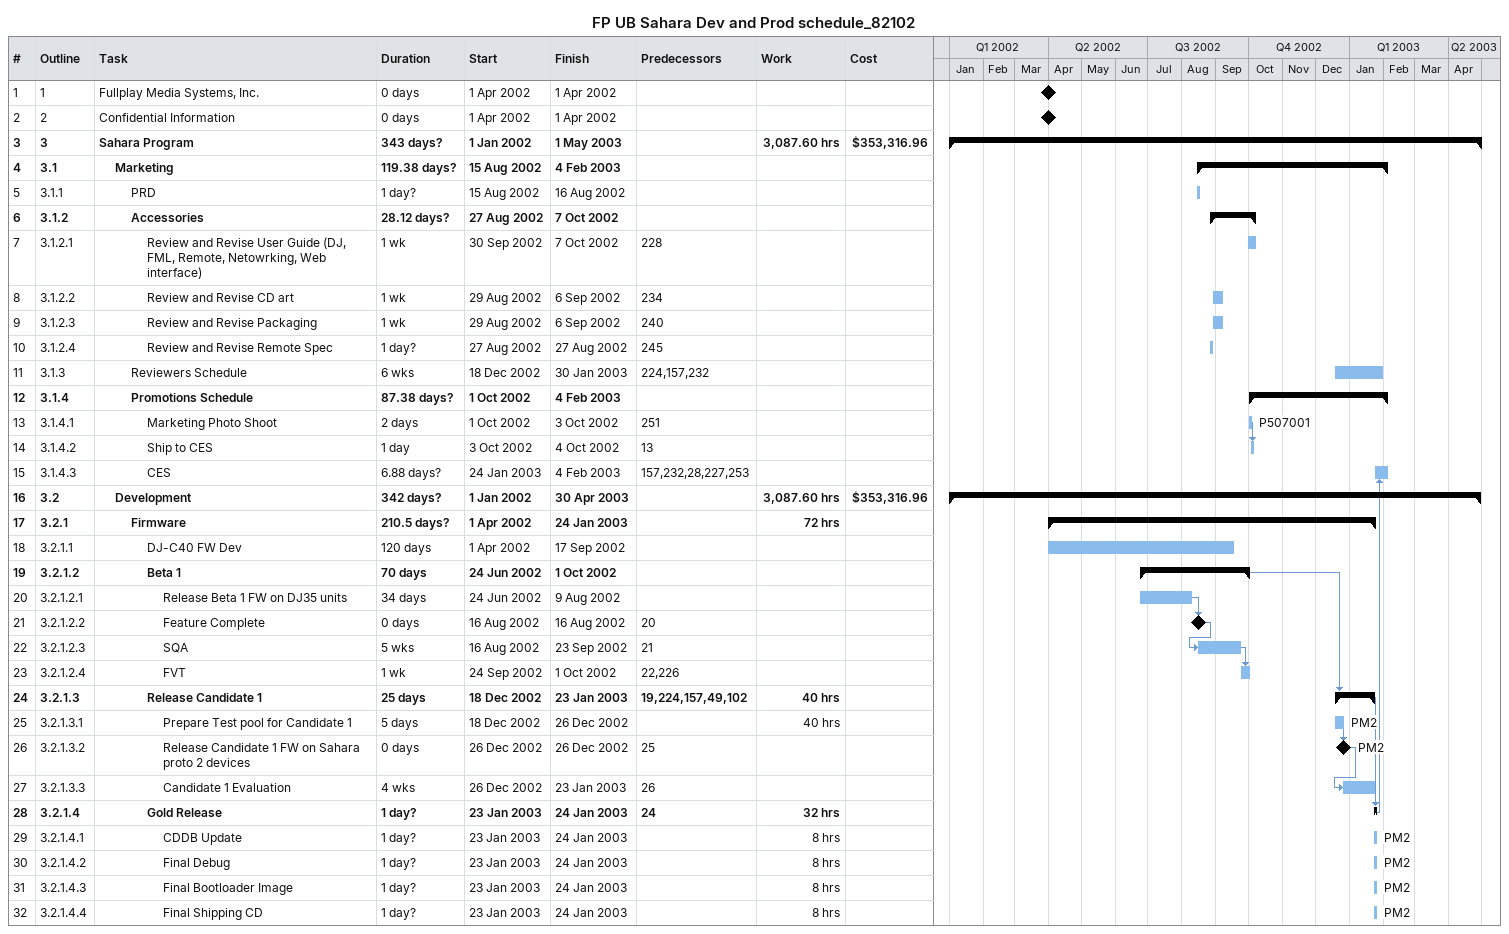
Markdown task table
FP UB Sahara Dev and Prod schedule_82102

| ID | WBS | Task | Duration | Start | Finish | Predecessors | Resources | Work (h) | Cost ($) |
|---|---|---|---|---|---|---|---|---|---|
| 1 | 1 | Fullplay Media Systems, Inc. | 0d | 2002-04-01 | 2002-04-01 |  |  |  |  |
| 2 | 2 | Confidential Information | 0d | 2002-04-01 | 2002-04-01 |  |  |  |  |
| 3 | 3 | **Sahara Program** | 343d? | 2002-01-01 | 2003-05-01 |  |  | 3087.60 | 353316.96 |
| 4 | 3.1 | **Marketing** | 119.38d? | 2002-08-15 | 2003-02-04 |  |  |  |  |
| 5 | 3.1.1 | PRD | 1d? | 2002-08-15 | 2002-08-16 |  |  |  |  |
| 6 | 3.1.2 | **Accessories** | 28.12d? | 2002-08-27 | 2002-10-07 |  |  |  |  |
| 7 | 3.1.2.1 | Review and Revise User Guide (DJ, FML, Remote, Netowrking, Web interface) | 1w | 2002-09-30 | 2002-10-07 | 228 |  |  |  |
| 8 | 3.1.2.2 | Review and Revise CD art | 1w | 2002-08-29 | 2002-09-06 | 234 |  |  |  |
| 9 | 3.1.2.3 | Review and Revise Packaging | 1w | 2002-08-29 | 2002-09-06 | 240 |  |  |  |
| 10 | 3.1.2.4 | Review and Revise Remote Spec | 1d? | 2002-08-27 | 2002-08-27 | 245 |  |  |  |
| 11 | 3.1.3 | Reviewers Schedule | 6w | 2002-12-18 | 2003-01-30 | 224, 157, 232 |  |  |  |
| 12 | 3.1.4 | **Promotions Schedule** | 87.38d? | 2002-10-01 | 2003-02-04 |  |  |  |  |
| 13 | 3.1.4.1 | Marketing Photo Shoot | 2d | 2002-10-01 | 2002-10-03 | 251 | P507001 |  |  |
| 14 | 3.1.4.2 | Ship to CES | 1d | 2002-10-03 | 2002-10-04 | 13 |  |  |  |
| 15 | 3.1.4.3 | CES | 6.88d? | 2003-01-24 | 2003-02-04 | 157, 232, 28, 227, 253 |  |  |  |
| 16 | 3.2 | **Development** | 342d? | 2002-01-01 | 2003-04-30 |  |  | 3087.60 | 353316.96 |
| 17 | 3.2.1 | **Firmware** | 210.5d? | 2002-04-01 | 2003-01-24 |  |  | 72 |  |
| 18 | 3.2.1.1 | DJ-C40 FW Dev | 120d | 2002-04-01 | 2002-09-17 |  |  |  |  |
| 19 | 3.2.1.2 | **Beta 1** | 70d | 2002-06-24 | 2002-10-01 |  |  |  |  |
| 20 | 3.2.1.2.1 | Release Beta 1 FW on DJ35 units | 34d | 2002-06-24 | 2002-08-09 |  |  |  |  |
| 21 | 3.2.1.2.2 | Feature Complete | 0d | 2002-08-16 | 2002-08-16 | 20 |  |  |  |
| 22 | 3.2.1.2.3 | SQA | 5w | 2002-08-16 | 2002-09-23 | 21 |  |  |  |
| 23 | 3.2.1.2.4 | FVT | 1w | 2002-09-24 | 2002-10-01 | 22, 226 |  |  |  |
| 24 | 3.2.1.3 | **Release Candidate 1** | 25d | 2002-12-18 | 2003-01-23 | 19, 224, 157, 49, 102 |  | 40 |  |
| 25 | 3.2.1.3.1 | Prepare Test pool for Candidate 1 | 5d | 2002-12-18 | 2002-12-26 |  | PM2 | 40 |  |
| 26 | 3.2.1.3.2 | Release Candidate 1 FW on Sahara proto 2 devices | 0d | 2002-12-26 | 2002-12-26 | 25 | PM2 |  |  |
| 27 | 3.2.1.3.3 | Candidate 1 Evaluation | 4w | 2002-12-26 | 2003-01-23 | 26 |  |  |  |
| 28 | 3.2.1.4 | **Gold Release** | 1d? | 2003-01-23 | 2003-01-24 | 24 |  | 32 |  |
| 29 | 3.2.1.4.1 | CDDB Update | 1d? | 2003-01-23 | 2003-01-24 |  | PM2 | 8 |  |
| 30 | 3.2.1.4.2 | Final Debug | 1d? | 2003-01-23 | 2003-01-24 |  | PM2 | 8 |  |
| 31 | 3.2.1.4.3 | Final Bootloader Image | 1d? | 2003-01-23 | 2003-01-24 |  | PM2 | 8 |  |
| 32 | 3.2.1.4.4 | Final Shipping CD | 1d? | 2003-01-23 | 2003-01-24 |  | PM2 | 8 |  |
